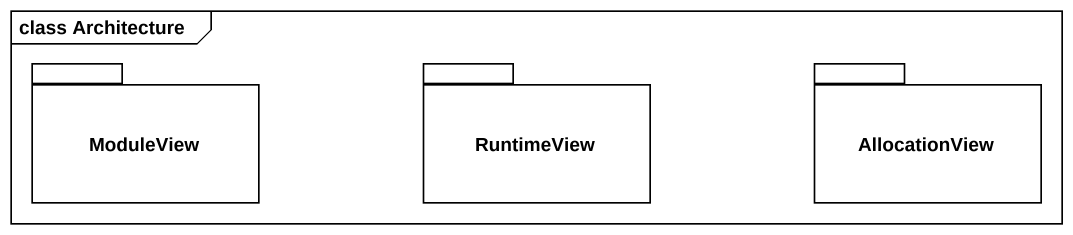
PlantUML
@startuml
mainframe class Architecture
package ModuleView {
}
package RuntimeView {
}
package AllocationView {
}
@enduml
